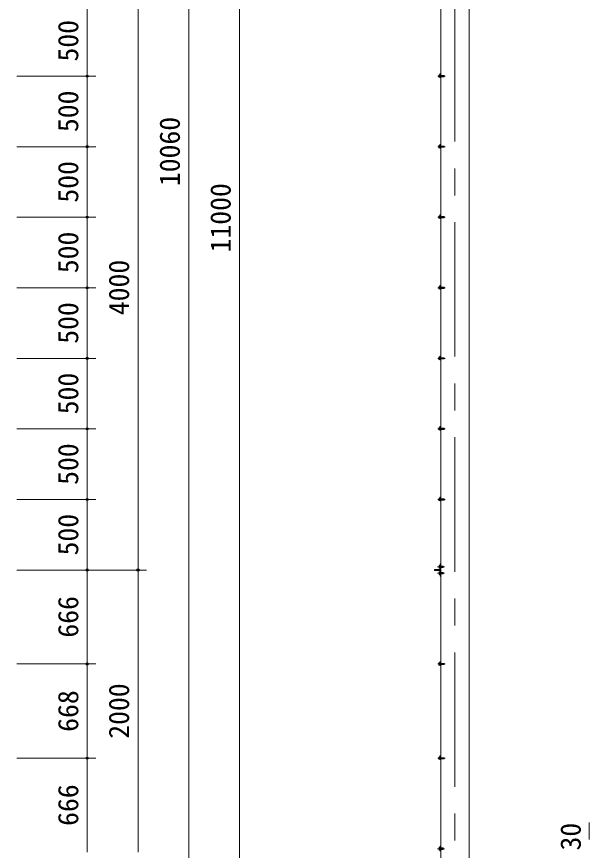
# Model space of a CAD drawing. Units: millimetres at full size. Extents: x -12600 to 12600, y -8910 to 8910.
# Drawn here: x -4337 to -279, y -2969 to 2939 of the extents above; entities that cross this region are included whole.
import ezdxf
from ezdxf.enums import TextEntityAlignment as Align

# ---------------------------------------------------------------- set-up
doc = ezdxf.new("R2010")
doc.units = ezdxf.units.MM
doc.header["$LTSCALE"] = 30
doc.header["$PDMODE"] = 32
doc.header["$PDSIZE"] = 15
doc.linetypes.add('USER1', pattern=[50.8, 31.75, -6.35, 6.35, -6.35])
for name, color, linetype, lineweight in [('0-1_D-STR-DIM', 7, 'Continuous', 13), ('0-2_D-BMK', 2, 'USER1', 13), ('0-3_D-STR3', 3, 'Continuous', 13), ('0-4_D-STR1', 1, 'Continuous', 18)]:
    doc.layers.add(name, color=color, linetype=linetype, lineweight=lineweight)
doc.layers.add('0-7_Defpoints', color=253, linetype='Continuous')
doc.styles.add('ＭＳ ゴシック', font='')
doc.styles.get('ＭＳ ゴシック').set_extended_font_data('MS Gothic')

msp = doc.modelspace()

# ---------------------------------------------------------------- linework, layer by layer
at = {"layer": '0-1_D-STR-DIM'}
for p, q in [((-3117.14, 7017.35), (-3117.14, -3042.65)), ((-2757.14, 7017.35), (-2757.14, -3982.65)), ((-3837.14, 2517.35), (-3837.14, 3017.35)), ((-3477.14, 3017.35), (-3477.14, -982.65)), ((-4337.14, 2517.35), (-3777.14, 2517.35)), ((-4337.14, 2517.35), (-3777.14, 2517.35)), ((-3837.14, 2017.35), (-3837.14, 2517.35)), ((-4337.14, 2017.35), (-3777.14, 2017.35)), ((-4337.14, 2017.35), (-3777.14, 2017.35)), ((-3837.14, 1517.35), (-3837.14, 2017.35)), ((-4337.14, 1517.35), (-3777.14, 1517.35)), ((-4337.14, 1517.35), (-3777.14, 1517.35)), ((-3837.14, 1017.35), (-3837.14, 1517.35)), ((-4337.14, 1017.35), (-3777.14, 1017.35)), ((-4337.14, 1017.35), (-3777.14, 1017.35)), ((-3837.14, 517.35), (-3837.14, 1017.35)), ((-4337.14, 517.35), (-3777.14, 517.35)), ((-4337.14, 517.35), (-3777.14, 517.35)), ((-3837.14, 17.35), (-3837.14, 517.35)), ((-4337.14, 17.35), (-3777.14, 17.35)), ((-4337.14, 17.35), (-3777.14, 17.35)), ((-3837.14, -482.65), (-3837.14, 17.35)), ((-4337.14, -482.65), (-3777.14, -482.65)), ((-4337.14, -482.65), (-3777.14, -482.65)), ((-3837.14, -982.65), (-3837.14, -482.65)), ((-4337.14, -982.65), (-3777.14, -982.65)), ((-4337.14, -982.65), (-3777.14, -982.65)), ((-4337.14, -982.65), (-3417.14, -982.65)), ((-4337.14, -982.65), (-3417.14, -982.65)), ((-3837.14, -1648.65), (-3837.14, -982.65)), ((-3477.14, -982.65), (-3477.14, -2982.65)), ((-4337.14, -1648.65), (-3777.14, -1648.65)), ((-4337.14, -1648.65), (-3777.14, -1648.65)), ((-3837.14, -2316.65), (-3837.14, -1648.65)), ((-4337.14, -2316.65), (-3777.14, -2316.65)), ((-4337.14, -2316.65), (-3777.14, -2316.65)), ((-3837.14, -2982.65), (-3837.14, -2316.65)), ((-3477.14, -2862.65), (-3477.14, -2742.65)), ((-278.77, -2892.65), (-278.77, -2772.65))]:
    msp.add_line(p, q, dxfattribs=at)
at = {"layer": '0-2_D-BMK'}
for p, q in [((-1231.25, -4042.65), (-1231.25, 7077.35)), ((-1351.57, 2517.35), (-1301.57, 2517.35)), ((-1351.57, 2017.35), (-1301.57, 2017.35)), ((-1351.57, 1517.35), (-1301.57, 1517.35)), ((-1351.57, 1017.35), (-1301.57, 1017.35)), ((-1351.57, 517.35), (-1301.57, 517.35)), ((-1351.57, 17.35), (-1301.57, 17.35)), ((-1351.57, -482.65), (-1301.57, -482.65)), ((-1304.34, -959.65), (-1354.34, -959.65)), ((-1304.34, -1005.65), (-1354.34, -1005.65)), ((-1351.57, -1648.65), (-1301.57, -1648.65)), ((-1351.57, -2316.65), (-1301.57, -2316.65)), ((-1304.34, -2957.65), (-1354.34, -2957.65))]:
    msp.add_line(p, q, dxfattribs=at)
at = {"layer": '0-3_D-STR3'}
for p, q in [((-1344.55, 2523.65), (-1343.85, 2524.85)), ((-1344.55, 2523.65), (-1344.55, 2511.05)), ((-1344.55, 2511.05), (-1343.85, 2509.84)), ((-1339.25, 2524.85), (-1343.85, 2524.85)), ((-1339.25, 2521.1), (-1343.85, 2521.1)), ((-1339.25, 2513.59), (-1343.85, 2513.59)), ((-1339.25, 2509.84), (-1343.85, 2509.84)), ((-1339.25, 2530.35), (-1339.25, 2510.35)), ((-1339.25, 2524.85), (-1339.25, 2509.84)), ((-1336.25, 2533.35), (-1331.25, 2533.35)), ((-1336.25, 2529.85), (-1336.25, 2510.85)), ((-1336.25, 2521.35), (-1308.45, 2521.35)), ((-1336.25, 2520.6), (-1307.7, 2520.6)), ((-1336.25, 2514.1), (-1307.7, 2514.1)), ((-1336.25, 2513.35), (-1308.45, 2513.35)), ((-1336.25, 2507.35), (-1331.25, 2507.35)), ((-1335.75, 2530.35), (-1331.25, 2530.35)), ((-1335.75, 2510.35), (-1331.25, 2510.35)), ((-1331.25, 2533.35), (-1331.25, 2530.35)), ((-1331.25, 2510.35), (-1331.25, 2507.35)), ((-1308.45, 2521.35), (-1307.25, 2520.15)), ((-1308.45, 2521.35), (-1308.45, 2513.35)), ((-1308.45, 2513.35), (-1307.25, 2514.55)), ((-1307.25, 2520.15), (-1307.25, 2514.55)), ((-1344.55, 2023.65), (-1343.85, 2024.85)), ((-1344.55, 2023.65), (-1344.55, 2011.05)), ((-1344.55, 2011.05), (-1343.85, 2009.84)), ((-1339.25, 2024.85), (-1343.85, 2024.85)), ((-1339.25, 2021.1), (-1343.85, 2021.1)), ((-1339.25, 2013.59), (-1343.85, 2013.59)), ((-1339.25, 2009.84), (-1343.85, 2009.84)), ((-1339.25, 2030.35), (-1339.25, 2010.35)), ((-1339.25, 2024.85), (-1339.25, 2009.84)), ((-1336.25, 2033.35), (-1331.25, 2033.35)), ((-1336.25, 2029.85), (-1336.25, 2010.85)), ((-1336.25, 2021.35), (-1308.45, 2021.35)), ((-1336.25, 2020.6), (-1307.7, 2020.6)), ((-1336.25, 2014.1), (-1307.7, 2014.1)), ((-1336.25, 2013.35), (-1308.45, 2013.35)), ((-1335.75, 2030.35), (-1331.25, 2030.35)), ((-1335.75, 2010.35), (-1331.25, 2010.35)), ((-1331.25, 2033.35), (-1331.25, 2030.35)), ((-1331.25, 2010.35), (-1331.25, 2007.35)), ((-1308.45, 2021.35), (-1307.25, 2020.15)), ((-1308.45, 2021.35), (-1308.45, 2013.35)), ((-1308.45, 2013.35), (-1307.25, 2014.55)), ((-1307.25, 2020.15), (-1307.25, 2014.55)), ((-1336.25, 2007.35), (-1331.25, 2007.35)), ((-1344.55, 1523.65), (-1343.85, 1524.85)), ((-1344.55, 1523.65), (-1344.55, 1511.05)), ((-1344.55, 1511.05), (-1343.85, 1509.84)), ((-1339.25, 1524.85), (-1343.85, 1524.85)), ((-1339.25, 1521.1), (-1343.85, 1521.1)), ((-1339.25, 1513.59), (-1343.85, 1513.59)), ((-1339.25, 1509.84), (-1343.85, 1509.84)), ((-1339.25, 1530.35), (-1339.25, 1510.35)), ((-1339.25, 1524.85), (-1339.25, 1509.84)), ((-1336.25, 1533.35), (-1331.25, 1533.35)), ((-1336.25, 1529.85), (-1336.25, 1510.85)), ((-1336.25, 1521.35), (-1308.45, 1521.35)), ((-1336.25, 1520.6), (-1307.7, 1520.6)), ((-1336.25, 1514.1), (-1307.7, 1514.1)), ((-1336.25, 1513.35), (-1308.45, 1513.35)), ((-1336.25, 1507.35), (-1331.25, 1507.35)), ((-1335.75, 1530.35), (-1331.25, 1530.35)), ((-1335.75, 1510.35), (-1331.25, 1510.35)), ((-1331.25, 1533.35), (-1331.25, 1530.35)), ((-1331.25, 1510.35), (-1331.25, 1507.35)), ((-1308.45, 1521.35), (-1307.25, 1520.15)), ((-1308.45, 1521.35), (-1308.45, 1513.35)), ((-1308.45, 1513.35), (-1307.25, 1514.55)), ((-1307.25, 1520.15), (-1307.25, 1514.55)), ((-1344.55, 1023.65), (-1343.85, 1024.85)), ((-1344.55, 1023.65), (-1344.55, 1011.05)), ((-1344.55, 1011.05), (-1343.85, 1009.84)), ((-1339.25, 1024.85), (-1343.85, 1024.85)), ((-1339.25, 1021.1), (-1343.85, 1021.1)), ((-1339.25, 1013.59), (-1343.85, 1013.59)), ((-1339.25, 1009.84), (-1343.85, 1009.84)), ((-1339.25, 1030.35), (-1339.25, 1010.35)), ((-1339.25, 1024.85), (-1339.25, 1009.84)), ((-1336.25, 1033.35), (-1331.25, 1033.35)), ((-1336.25, 1029.85), (-1336.25, 1010.85)), ((-1336.25, 1021.35), (-1308.45, 1021.35)), ((-1336.25, 1020.6), (-1307.7, 1020.6)), ((-1336.25, 1014.1), (-1307.7, 1014.1)), ((-1336.25, 1013.35), (-1308.45, 1013.35)), ((-1336.25, 1007.35), (-1331.25, 1007.35)), ((-1335.75, 1030.35), (-1331.25, 1030.35)), ((-1335.75, 1010.35), (-1331.25, 1010.35)), ((-1331.25, 1033.35), (-1331.25, 1030.35)), ((-1331.25, 1010.35), (-1331.25, 1007.35)), ((-1308.45, 1021.35), (-1307.25, 1020.15)), ((-1308.45, 1021.35), (-1308.45, 1013.35)), ((-1308.45, 1013.35), (-1307.25, 1014.55)), ((-1307.25, 1020.15), (-1307.25, 1014.55)), ((-1336.25, 533.35), (-1331.25, 533.35)), ((-1331.25, 533.35), (-1331.25, 530.35)), ((-1344.55, 523.65), (-1343.85, 524.85)), ((-1344.55, 523.65), (-1344.55, 511.05)), ((-1344.55, 511.05), (-1343.85, 509.84)), ((-1339.25, 524.85), (-1343.85, 524.85)), ((-1339.25, 521.1), (-1343.85, 521.1)), ((-1339.25, 513.59), (-1343.85, 513.59)), ((-1339.25, 509.84), (-1343.85, 509.84)), ((-1339.25, 530.35), (-1339.25, 510.35)), ((-1339.25, 524.85), (-1339.25, 509.84)), ((-1336.25, 529.85), (-1336.25, 510.85)), ((-1336.25, 521.35), (-1308.45, 521.35)), ((-1336.25, 520.6), (-1307.7, 520.6)), ((-1336.25, 514.1), (-1307.7, 514.1)), ((-1336.25, 513.35), (-1308.45, 513.35)), ((-1336.25, 507.35), (-1331.25, 507.35)), ((-1335.75, 530.35), (-1331.25, 530.35)), ((-1335.75, 510.35), (-1331.25, 510.35)), ((-1331.25, 510.35), (-1331.25, 507.35)), ((-1308.45, 521.35), (-1307.25, 520.15)), ((-1308.45, 521.35), (-1308.45, 513.35)), ((-1308.45, 513.35), (-1307.25, 514.55)), ((-1307.25, 520.15), (-1307.25, 514.55)), ((-1344.55, 23.65), (-1343.85, 24.85)), ((-1344.55, 23.65), (-1344.55, 11.05)), ((-1344.55, 11.05), (-1343.85, 9.84)), ((-1339.25, 24.85), (-1343.85, 24.85)), ((-1339.25, 21.1), (-1343.85, 21.1)), ((-1339.25, 13.59), (-1343.85, 13.59)), ((-1339.25, 9.84), (-1343.85, 9.84)), ((-1339.25, 30.35), (-1339.25, 10.35)), ((-1339.25, 24.85), (-1339.25, 9.84)), ((-1336.25, 33.35), (-1331.25, 33.35)), ((-1336.25, 29.85), (-1336.25, 10.85)), ((-1336.25, 21.35), (-1308.45, 21.35)), ((-1336.25, 20.6), (-1307.7, 20.6)), ((-1336.25, 14.1), (-1307.7, 14.1)), ((-1336.25, 13.35), (-1308.45, 13.35)), ((-1336.25, 7.35), (-1331.25, 7.35)), ((-1335.75, 30.35), (-1331.25, 30.35)), ((-1335.75, 10.35), (-1331.25, 10.35)), ((-1331.25, 33.35), (-1331.25, 30.35)), ((-1331.25, 10.35), (-1331.25, 7.35)), ((-1308.45, 21.35), (-1307.25, 20.15)), ((-1308.45, 21.35), (-1308.45, 13.35)), ((-1308.45, 13.35), (-1307.25, 14.55)), ((-1307.25, 20.15), (-1307.25, 14.55)), ((-1339.25, -469.65), (-1339.25, -489.65)), ((-1336.25, -466.65), (-1331.25, -466.65)), ((-1336.25, -470.15), (-1336.25, -489.15)), ((-1335.75, -469.65), (-1331.25, -469.65)), ((-1331.25, -466.65), (-1331.25, -469.65)), ((-1344.55, -476.35), (-1343.85, -475.15)), ((-1344.55, -476.35), (-1344.55, -488.95)), ((-1344.55, -488.95), (-1343.85, -490.16)), ((-1339.25, -475.15), (-1343.85, -475.15)), ((-1339.25, -478.9), (-1343.85, -478.9)), ((-1339.25, -486.41), (-1343.85, -486.41)), ((-1339.25, -490.16), (-1343.85, -490.16)), ((-1339.25, -475.15), (-1339.25, -490.16)), ((-1336.25, -478.65), (-1308.45, -478.65)), ((-1336.25, -479.4), (-1307.7, -479.4)), ((-1336.25, -485.9), (-1307.7, -485.9)), ((-1336.25, -486.65), (-1308.45, -486.65)), ((-1336.25, -492.65), (-1331.25, -492.65)), ((-1335.75, -489.65), (-1331.25, -489.65)), ((-1331.25, -489.65), (-1331.25, -492.65)), ((-1308.45, -478.65), (-1307.25, -479.85)), ((-1308.45, -478.65), (-1308.45, -486.65)), ((-1308.45, -486.65), (-1307.25, -485.45)), ((-1307.25, -479.85), (-1307.25, -485.45)), ((-1342.25, -951.4), (-1341.34, -949.84)), ((-1342.25, -951.4), (-1342.25, -967.9)), ((-1342.25, -967.9), (-1341.34, -969.47)), ((-1342.25, -997.4), (-1341.34, -995.84)), ((-1342.25, -997.4), (-1342.25, -1013.9)), ((-1341.34, -949.84), (-1335.25, -949.84)), ((-1341.34, -954.75), (-1335.25, -954.75)), ((-1341.34, -964.56), (-1335.25, -964.56)), ((-1341.34, -969.47), (-1335.25, -969.47)), ((-1341.34, -995.84), (-1335.25, -995.84)), ((-1341.34, -1000.75), (-1335.25, -1000.75)), ((-1335.25, -949.84), (-1335.25, -969.47)), ((-1335.25, -995.84), (-1335.25, -1015.47)), ((-1331.25, -954.65), (-1316.75, -954.65)), ((-1331.25, -955.55), (-1315.85, -955.55)), ((-1331.25, -963.75), (-1315.85, -963.75)), ((-1331.25, -964.65), (-1316.75, -964.65)), ((-1331.25, -1000.65), (-1316.75, -1000.65)), ((-1331.25, -1001.55), (-1315.85, -1001.55)), ((-1316.75, -954.65), (-1315.25, -956.15)), ((-1316.75, -1000.65), (-1315.25, -1002.15)), ((-1315.25, -956.15), (-1315.25, -963.15)), ((-1315.25, -1002.15), (-1315.25, -1009.15)), ((-1342.25, -1013.9), (-1341.34, -1015.47)), ((-1341.34, -1010.56), (-1335.25, -1010.56)), ((-1341.34, -1015.47), (-1335.25, -1015.47)), ((-1331.25, -1009.75), (-1315.85, -1009.75)), ((-1331.25, -1010.65), (-1316.75, -1010.65)), ((-1344.55, -1642.35), (-1343.85, -1641.15)), ((-1344.55, -1642.35), (-1344.55, -1654.95)), ((-1339.25, -1641.15), (-1343.85, -1641.15)), ((-1339.25, -1644.9), (-1343.85, -1644.9)), ((-1339.25, -1652.41), (-1343.85, -1652.41)), ((-1339.25, -1635.65), (-1339.25, -1655.65)), ((-1339.25, -1641.15), (-1339.25, -1656.16)), ((-1336.25, -1632.65), (-1331.25, -1632.65)), ((-1336.25, -1636.15), (-1336.25, -1655.15)), ((-1336.25, -1644.65), (-1308.45, -1644.65)), ((-1336.25, -1645.4), (-1307.7, -1645.4)), ((-1336.25, -1651.9), (-1307.7, -1651.9)), ((-1336.25, -1652.65), (-1308.45, -1652.65)), ((-1335.75, -1635.65), (-1331.25, -1635.65)), ((-1331.25, -1632.65), (-1331.25, -1635.65)), ((-1308.45, -1644.65), (-1307.25, -1645.85)), ((-1308.45, -1644.65), (-1308.45, -1652.65)), ((-1308.45, -1652.65), (-1307.25, -1651.45)), ((-1307.25, -1645.85), (-1307.25, -1651.45)), ((-1344.55, -1654.95), (-1343.85, -1656.16)), ((-1339.25, -1656.16), (-1343.85, -1656.16)), ((-1336.25, -1658.65), (-1331.25, -1658.65)), ((-1335.75, -1655.65), (-1331.25, -1655.65)), ((-1331.25, -1655.65), (-1331.25, -1658.65)), ((-1339.25, -2303.65), (-1339.25, -2323.65)), ((-1336.25, -2300.65), (-1331.25, -2300.65)), ((-1335.75, -2303.65), (-1331.25, -2303.65)), ((-1331.25, -2300.65), (-1331.25, -2303.65)), ((-1344.55, -2310.35), (-1343.85, -2309.15)), ((-1344.55, -2310.35), (-1344.55, -2322.95)), ((-1344.55, -2322.95), (-1343.85, -2324.16)), ((-1339.25, -2309.15), (-1343.85, -2309.15)), ((-1339.25, -2312.9), (-1343.85, -2312.9)), ((-1339.25, -2320.41), (-1343.85, -2320.41)), ((-1339.25, -2324.16), (-1343.85, -2324.16)), ((-1339.25, -2309.15), (-1339.25, -2324.16)), ((-1336.25, -2304.15), (-1336.25, -2323.15)), ((-1336.25, -2312.65), (-1308.45, -2312.65)), ((-1336.25, -2313.4), (-1307.7, -2313.4)), ((-1336.25, -2319.9), (-1307.7, -2319.9)), ((-1336.25, -2320.65), (-1308.45, -2320.65)), ((-1336.25, -2326.65), (-1331.25, -2326.65)), ((-1335.75, -2323.65), (-1331.25, -2323.65)), ((-1331.25, -2323.65), (-1331.25, -2326.65)), ((-1308.45, -2312.65), (-1307.25, -2313.85)), ((-1308.45, -2312.65), (-1308.45, -2320.65)), ((-1308.45, -2320.65), (-1307.25, -2319.45)), ((-1307.25, -2313.85), (-1307.25, -2319.45)), ((-1342.25, -2949.4), (-1341.34, -2947.84)), ((-1342.25, -2949.4), (-1342.25, -2965.9)), ((-1341.34, -2947.84), (-1335.25, -2947.84)), ((-1341.34, -2952.75), (-1335.25, -2952.75)), ((-1335.25, -2947.84), (-1335.25, -2967.47)), ((-1331.25, -2952.65), (-1316.75, -2952.65)), ((-1331.25, -2953.55), (-1315.85, -2953.55)), ((-1316.75, -2952.65), (-1315.25, -2954.15)), ((-1342.25, -2965.9), (-1341.34, -2967.47)), ((-1341.34, -2962.56), (-1335.25, -2962.56)), ((-1341.34, -2967.47), (-1335.25, -2967.47)), ((-1331.25, -2961.75), (-1315.85, -2961.75)), ((-1331.25, -2962.65), (-1316.75, -2962.65)), ((-1315.25, -2954.15), (-1315.25, -2961.15))]:
    msp.add_line(p, q, dxfattribs=at)
for points in [[(-1316.75, -954.65), (-1316.75, -964.65), (-1315.25, -963.15)], [(-1316.75, -1000.65), (-1316.75, -1010.65), (-1315.25, -1009.15)], [(-1316.75, -2952.65), (-1316.75, -2962.65), (-1315.25, -2961.15)]]:
    msp.add_lwpolyline(points, dxfattribs=at)
for centre, radius, start, end in [((-1341.11, 2522.98), 3.32, 145.61585, 214.38415), ((-1332.01, 2517.35), 12.42, 162.4121, 197.5879), ((-1341.11, 2511.72), 3.32, 145.61585, 214.38415), ((-1336.25, 2530.35), 3, 90, 180), ((-1336.25, 2510.35), 3, 180, 270), ((-1335.75, 2529.85), 0.5, 90, 180), ((-1335.75, 2510.85), 0.5, 180, 270), ((-1341.11, 2022.98), 3.32, 145.61585, 214.38415), ((-1332.01, 2017.35), 12.42, 162.4121, 197.5879), ((-1341.11, 2011.72), 3.32, 145.61585, 214.38415), ((-1336.25, 2030.35), 3, 90, 180), ((-1336.25, 2010.35), 3, 180, 270), ((-1335.75, 2029.85), 0.5, 90, 180), ((-1335.75, 2010.85), 0.5, 180, 270), ((-1341.11, 1522.98), 3.32, 145.61585, 214.38415), ((-1332.01, 1517.35), 12.42, 162.4121, 197.5879), ((-1341.11, 1511.72), 3.32, 145.61585, 214.38415), ((-1336.25, 1530.35), 3, 90, 180), ((-1336.25, 1510.35), 3, 180, 270), ((-1335.75, 1529.85), 0.5, 90, 180), ((-1335.75, 1510.85), 0.5, 180, 270), ((-1341.11, 1022.98), 3.32, 145.61585, 214.38415), ((-1332.01, 1017.35), 12.42, 162.4121, 197.5879), ((-1341.11, 1011.72), 3.32, 145.61585, 214.38415), ((-1336.25, 1030.35), 3, 90, 180), ((-1336.25, 1010.35), 3, 180, 270), ((-1335.75, 1029.85), 0.5, 90, 180), ((-1335.75, 1010.85), 0.5, 180, 270), ((-1336.25, 530.35), 3, 90, 180), ((-1341.11, 522.98), 3.32, 145.61585, 214.38415), ((-1332.01, 517.35), 12.42, 162.4121, 197.5879), ((-1341.11, 511.72), 3.32, 145.61585, 214.38415), ((-1336.25, 510.35), 3, 180, 270), ((-1335.75, 529.85), 0.5, 90, 180), ((-1335.75, 510.85), 0.5, 180, 270), ((-1341.11, 22.98), 3.32, 145.61585, 214.38415), ((-1332.01, 17.35), 12.42, 162.4121, 197.5879), ((-1341.11, 11.72), 3.32, 145.61585, 214.38415), ((-1336.25, 30.35), 3, 90, 180), ((-1336.25, 10.35), 3, 180, 270), ((-1335.75, 29.85), 0.5, 90, 180), ((-1335.75, 10.85), 0.5, 180, 270), ((-1336.25, -469.65), 3, 90, 180), ((-1335.75, -470.15), 0.5, 90, 180), ((-1341.11, -477.02), 3.32, 145.61585, 214.38415), ((-1332.01, -482.65), 12.42, 162.4121, 197.5879), ((-1341.11, -488.28), 3.32, 145.61585, 214.38415), ((-1336.25, -489.65), 3, 180, 270), ((-1335.75, -489.15), 0.5, 180, 270), ((-1337.76, -952.29), 4.34, 145.61575, 214.38425), ((-1337.76, -967.01), 4.34, 145.61575, 214.38425), ((-1337.76, -998.29), 4.34, 145.61575, 214.38425), ((-1325.86, -959.65), 16.24, 162.41205, 197.58795), ((-1325.86, -1005.65), 16.24, 162.41205, 197.58795), ((-1337.76, -1013.01), 4.34, 145.61575, 214.38425), ((-1341.11, -1643.02), 3.32, 145.61585, 214.38415), ((-1332.01, -1648.65), 12.42, 162.4121, 197.5879), ((-1341.11, -1654.28), 3.32, 145.61585, 214.38415), ((-1336.25, -1635.65), 3, 90, 180), ((-1335.75, -1636.15), 0.5, 90, 180), ((-1336.25, -1655.65), 3, 180, 270), ((-1335.75, -1655.15), 0.5, 180, 270), ((-1336.25, -2303.65), 3, 90, 180), ((-1335.75, -2304.15), 0.5, 90, 180), ((-1341.11, -2311.02), 3.32, 145.61585, 214.38415), ((-1332.01, -2316.65), 12.42, 162.4121, 197.5879), ((-1341.11, -2322.28), 3.32, 145.61585, 214.38415), ((-1336.25, -2323.65), 3, 180, 270), ((-1335.75, -2323.15), 0.5, 180, 270), ((-1337.76, -2950.29), 4.34, 145.61575, 214.38425), ((-1325.86, -2957.65), 16.24, 162.41205, 197.58795), ((-1337.76, -2965.01), 4.34, 145.61575, 214.38425)]:
    msp.add_arc(centre, radius, start, end, dxfattribs=at)
at = {"layer": '0-4_D-STR1'}
for p, q in [((-1331.25, 7017.35), (-1331.25, -3982.65)), ((-1335.25, -974.15), (-1335.25, -940.65)), ((-1332.25, -937.65), (-1331.25, -937.65)), ((-1331.25, -977.65), (-1331.25, -937.65)), ((-1376.25, -982.65), (-1376.25, -981.65)), ((-1376.25, -982.65), (-1336.25, -982.65)), ((-1376.25, -982.65), (-1376.25, -983.65)), ((-1376.25, -982.65), (-1336.25, -982.65)), ((-1373.25, -978.65), (-1339.75, -978.65)), ((-1373.25, -986.65), (-1339.75, -986.65)), ((-1335.25, -991.15), (-1335.25, -1024.65)), ((-1331.25, -987.65), (-1331.25, -1027.65)), ((-1332.25, -1027.65), (-1331.25, -1027.65)), ((-1335.25, -2974.15), (-1335.25, -2940.65)), ((-1332.25, -2937.65), (-1331.25, -2937.65)), ((-1331.25, -2977.65), (-1331.25, -2937.65))]:
    msp.add_line(p, q, dxfattribs=at)
msp.add_lwpolyline([(-1331.25, -3982.65), (-1131.25, -3982.65), (-1131.25, 7017.35)], dxfattribs=at)
for centre, radius, start, end in [((-1332.25, -940.65), 3, 90, 180), ((-1373.25, -981.65), 3, 90, 180), ((-1373.25, -983.65), 3, 180, 270), ((-1339.75, -974.15), 4.5, 270, 0), ((-1339.75, -991.15), 4.5, 0, 90), ((-1336.25, -977.65), 5, 270, 0), ((-1336.25, -987.65), 5, 0, 90), ((-1332.25, -1024.65), 3, 180, 270), ((-1332.25, -2940.65), 3, 90, 180)]:
    msp.add_arc(centre, radius, start, end, dxfattribs=at)
at = {"layer": '0-7_Defpoints'}
for p in [(-3837.14, 2517.35), (-3837.14, 2017.35), (-3837.14, 1517.35), (-3837.14, 1017.35), (-3837.14, 517.35), (-3837.14, 17.35), (-3837.14, -482.65), (-3837.14, -982.65), (-3477.14, -982.65), (-3837.14, -1648.65), (-3837.14, -2316.65)]:
    msp.add_point(p, dxfattribs=at)

# ---------------------------------------------------------------- texts
at = {"layer": '0-1_D-STR-DIM', "style": 'ＭＳ ゴシック'}
for s, p in [('500', (-3857.39, 2620.68)), ('500', (-3857.39, 2120.68)), ('10060', (-3137.39, 1737.82)), ('500', (-3857.39, 1620.68)), ('11000', (-2777.39, 1267.82)), ('500', (-3857.39, 1120.68)), ('4000', (-3497.39, 823.07)), ('500', (-3857.39, 620.68)), ('500', (-3857.39, 120.68)), ('500', (-3857.39, -379.32)), ('500', (-3857.39, -879.32)), ('666', (-3857.39, -1461.92)), ('2000', (-3497.39, -2178.46)), ('668', (-3857.39, -2129.3)), ('666', (-3857.39, -2795.92)), ('30', (-296.2, -2970.42))]:
    msp.add_text(s, height=144.3, rotation=90, dxfattribs=at).set_placement(p, align=Align.BOTTOM_LEFT)

doc.saveas('drawing.dxf')
